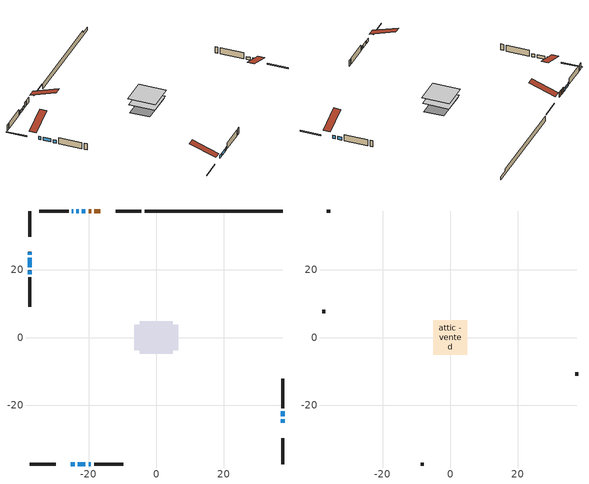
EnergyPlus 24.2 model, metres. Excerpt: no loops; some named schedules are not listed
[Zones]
conditioned space
 floor adiabatic (AdiabaticFloorConstruction): -4.83,-4.83 -4.83,4.83 4.83,4.83 4.83,-4.83 z0.61
 floor foundation (Slab1 construction): -6.48,-3.73 -6.48,3.73 6.48,3.73 6.48,-3.73 z-1.47
 wall outside (RimJoist1 construction): -4.38,37.39 -12.04,37.39 / -37.39,-37.39 -29.74,-37.39 / -37.39,37.39 -37.39,29.74 / 37.39,-37.39 37.39,-29.74 z0.61:0.91
 wall outside (AdiabaticWallConstruction 1): -16.5,37.39 -18.27,37.39 / -19.2,37.39 -20.01,37.39 z0.61:2.64
 wall outside (AdiabaticWallConstruction): -20.93,37.39 -22.02,37.39 / -22.94,37.39 -23.61,37.39 / -25.27,-37.39 -24.13,-37.39 / -37.39,25.27 -37.39,24.51 / -23.2,-37.39 -20.95,-37.39 / -20.02,-37.39 -19.3,-37.39 / -37.39,23.58 -37.39,20.73 / -37.39,19.81 -37.39,18.72 / 37.39,-25.27 37.39,-24.19 / 37.39,-23.26 37.39,-21.83 / -24.53,37.39 -24.94,37.39 z0.61:1.83
 wall outside (Wall1 construction): -25.87,37.39 -34.55,37.39 / -18.37,-37.39 -9.69,-37.39 / -37.39,17.79 -37.39,9.11 / 37.39,-20.91 37.39,-12.23 z0.61:3.05
 wall foundation (FoundationWall1 construction): -3.45,37.39,-1.47 -3.45,37.39,0.61 33.31,37.39,0.61 33.31,37.39,-0.28 37.39,37.39,-0.28 37.39,37.39,-1.47
 window (WindowConstruction): -20.94,37.39 -22.02,37.39 z0.61:1.83
 window (WindowConstruction 8): -22.94,37.39 -23.61,37.39 z0.61:1.83
 window (WindowConstruction 9): -25.27,-37.39 -24.13,-37.39 z0.61:1.83
 window (WindowConstruction 10): -37.39,25.27 -37.39,24.51 z0.61:1.83
 window (WindowConstruction 1): -23.2,-37.39 -20.95,-37.39 z0.61:1.83
 window (WindowConstruction 2): -20.02,-37.39 -19.3,-37.39 z0.61:1.83
 window (WindowConstruction 3): -37.39,23.58 -37.39,20.73 z0.61:1.83
 window (WindowConstruction 4): -37.39,19.8 -37.39,18.72 z0.61:1.83
 window (WindowConstruction 5): 37.39,-25.27 37.39,-24.19 z0.61:1.83
 window (WindowConstruction 6): 37.39,-23.26 37.39,-21.83 z0.61:1.83
 window (WindowConstruction 7): -24.54,37.39 -24.94,37.39 z0.61:1.83
 door (Door): -16.5,37.39 -18.27,37.39 z0.61:2.64
 door (Door 1): -19.2,37.39 -20.01,37.39 z0.61:2.64
 ceiling adiabatic (AdiabaticFloorConstruction): 4.83,-4.83 4.83,4.83 -4.83,4.83 -4.83,-4.83 z0.61
attic - vented
 floor to conditioned space (Floor1 construction Reversed): -5.08,-5.08 -5.08,5.08 5.08,5.08 5.08,-5.08 z3.05
 wall outside (Wall2 construction): -35.48,37.39 -36.46,37.39 / -8.76,-37.39 -7.78,-37.39 / -37.39,8.19 -37.39,7.2 / 37.39,-11.3 37.39,-10.31 z0.61:3.05
 roof outside (Roof1 construction): -15.57,37.39,3.05 -15.57,27.51,6.34 -12.97,27.51,6.34 -12.97,37.39,3.05; -26.2,-37.39,3.05 -26.2,-27.51,6.34 -28.81,-27.51,6.34 -28.81,-37.39,3.05; -37.39,26.2,3.05 -27.51,26.2,6.34 -27.51,28.81,6.34 -37.39,28.81,3.05; 37.39,-26.2,3.05 27.51,-26.2,6.34 27.51,-28.81,6.34 37.39,-28.81,3.05
[Building]
Building 1: Terrain=Suburbs
[Site:Location]
Moose Jaw CS_SK: Latitude {deg}=50.33; Longitude {deg}=-105.54; Time Zone {hr}=-6; Elevation {m}=577; Keep Site Location Information=Yes
[Site:GroundTemperature:Shallow]
-1.16478, -3.46141, -3.64533, -2.55546, 1.81975, 6.17459, 9.95, 12.3416, 12.5448, 10.5996, 6.92049, 2.69924
[Site:WaterMainsTemperature]
Calculation Method=Schedule; Temperature Schedule=mains temperature schedule
[Material] Roughness=Rough; Thermal Absorptance=0.9
Name | Thickness {m} | Conductivity {W/m-K} | Density {kg/m3} | Specific Heat {J/kg-K} | Solar Absorptance | Visible Absorptance
asphalt or fiberglass shingles | 0.00635 | 0.162714 | 1121.4 | 1465.45 | 0.84 | 0.84
ceiling loosefill ins | 0.338667 | 0.0480833 | 16.02 | 1046.75 | 0.7 | 0.7
ceiling stud and cavity | 0.1397 | 0.107649 | 65.682 | 1177.47 | 0.7 | 0.7
concrete 4.0 in. | 0.1016 | 1.803125 | 2242.8 | 837.4 | 0.7 | 0.7
concrete 8.0 in. | 0.2032 | 1.803125 | 2242.8 | 837.4 | 0.7 | 0.7
door material | 0.04445 | 0.188738 | 512.64 | 1214.23 | 0.7 | 0.7
door material 1 | 0.04445 | 0.20624 | 512.64 | 1214.23 | 0.7 | 0.7
floor covering | 0.0127 | 0.0433444 | 54.468 | 1339.84 | 0.6 | 0.6
floor rigid ins; wall rigid ins | 0.512978 | 0.029427 | 32.04 | 1214.23 | 0.7 | 0.7
floor stud and cavity | 0.1397 | 1.75129 | 37.0049 | 1207.88 | 0.7 | 0.7
furniture material conditioned space 1 | 0.1524 | 0.115458 | 640.8 | 1214.23 | 0.6 | 0.6
gypsum board | 0.0127 | 0.160291 | 801 | 837.4 | 0.6 | 0.6
osb sheathing 0.5 in. | 0.0127 | 0.115458 | 512.64 | 1214.23 | 0.7 | 0.7
osb sheathing 0.75 in. | 0.01905 | 0.115458 | 512.64 | 1214.23 | 0.7 | 0.7
rim joist stud and cavity | 0.0508 | 0.271007 | 50.32683 | 1063.81 | 0.6 | 0.6
wall stud and cavity | 0.1397 | 0.114321 | 139.0536 | 1170.24 | 0.7 | 0.7
wall stud and cavity 1 | 0.0889 | 6.1454 | 50.32683 | 1063.81 | 0.6 | 0.6
wall stud and cavity 2 | 0.0889 | 0.380278 | 52.3479 | 1209.89 | 0.7 | 0.7
wall stud and cavity 3 | 0.0889 | 0.391764 | 83.0341 | 1211.67 | 0.7 | 0.7
wood siding | 0.0254 | 0.102417 | 544.68 | 1172.36 | 0 | 0
wood siding 1 | 0.00254 | 0.102417 | 544.68 | 1172.36 | 0 | 0
wood siding 2; wood siding 3; wood siding 4 | 0.0254 | 0.102417 | 544.68 | 1172.36 | 0.7 | 0.7
[WindowMaterial:SimpleGlazingSystem]
Name | U-Factor {W/m2-K} | Solar Heat Gain Coefficient
WindowMaterial | 2.9378 | 0.65
WindowMaterial 1 | 2.89521 | 0.69
WindowMaterial 2 | 1.90724 | 0.57
WindowMaterial 3 | 2.8884 | 0.7
WindowMaterial 4 | 1.89759 | 0.58
WindowMaterial 5 | 2.912814 | 0.67
WindowMaterial 6 | 4.95008 | 0.61
WindowMaterial 7 | 2.75042 | 0.58
WindowMaterial 8 | 2.75269 | 0.59
[Construction]
AdiabaticFloorConstruction: floor stud and cavity, floor rigid ins, osb sheathing 0.75 in., floor covering
AdiabaticWallConstruction: wood siding 3, wall rigid ins, wall stud and cavity 2, gypsum board
AdiabaticWallConstruction 1: wood siding 4, wall rigid ins, wall stud and cavity 2, gypsum board
Door: door material
Door 1: door material 1
Floor1 construction Reversed: gypsum board, ceiling stud and cavity, ceiling loosefill ins
FoundationWall1 construction: concrete 8.0 in.
furniture construction conditioned space 1: furniture material conditioned space 1
PartitionWallConstruction: gypsum board, wall stud and cavity 3, gypsum board
RimJoist1 construction: wood siding 2, rim joist stud and cavity
Roof1 construction: asphalt or fiberglass shingles
Slab1 construction: concrete 4.0 in.
Wall1 construction: wood siding, osb sheathing 0.5 in., wall stud and cavity, gypsum board
Wall2 construction: wood siding 1, wall stud and cavity 1
WindowConstruction; WindowConstruction 4: WindowMaterial
WindowConstruction 1: WindowMaterial 1
WindowConstruction 10; WindowConstruction 9: WindowMaterial 8
WindowConstruction 2: WindowMaterial 2
WindowConstruction 3: WindowMaterial 3
WindowConstruction 5: WindowMaterial 4
WindowConstruction 6: WindowMaterial 5
WindowConstruction 7: WindowMaterial 6
WindowConstruction 8: WindowMaterial 7
[Zone] Multiplier=1; Part of Total Floor Area=Yes
Name | Volume {m3}
attic - vented | 55.1181
conditioned space | 474.9
[Space]
Name | Zone | Volume {m3}
attic - vented 1 | attic - vented | 55.1181
conditioned space 1 | conditioned space | 474.9
[ZoneInfiltration:EffectiveLeakageArea]
infil attic - vented 1: Zone or Space=attic - vented 1; Schedule=Always On Discrete; Effective Air Leakage Area {cm2}=3434.33; Stack Coefficient=0.000398725; Wind Coefficient=1.34914e-05
[ZoneMixing]
whole house fan mix: Zone or Space=attic - vented; Schedule=Always On Continuous; Design Flow Rate Calculation Method=Flow/Zone; Design Flow Rate {m3/s}=0; Source Zone or Space=conditioned space
[SurfaceProperty:ExposedFoundationPerimeter]
Slab1: Exposed Perimeter Calculation Method=TotalExposedPerimeter; Total Exposed Perimeter {m}=40.843
[InternalMass] Zone or ZoneList=conditioned space; Space or SpaceList=conditioned space 1
Name | Construction | Surface Area {m2}
furniture mass conditioned space 1 | furniture construction conditioned space 1 | 75.9641
partition wall mass | PartitionWallConstruction | 189.91
[Lights]
interior lighting: Zone or ZoneList or Space or SpaceList=conditioned space 1; Schedule=interior lighting schedule; Design Level Calculation Method=LightingLevel; Lighting Level {W}=343.2; Return Air Fraction=0; Fraction Radiant=0.6; Fraction Visible=0.2; Fraction Replaceable=1
[People]
occupants: Zone or ZoneList or Space or SpaceList=conditioned space 1; Number of People Schedule=occupants schedule; Number of People Calculation Method=People; Number of People=3; Fraction Radiant=0.314171; Sensible Heat Fraction=0.56303; Activity Level Schedule=occupants activity schedule; Carbon Dioxide Generation Rate {m3/s-W}=0; Enable ASHRAE 55 Comfort Warnings=No; Mean Radiant Temperature Calculation Type=EnclosureAveraged
[ElectricEquipment] Zone or ZoneList or Space or SpaceList=conditioned space 1; Design Level Calculation Method=EquipmentLevel
Name | Schedule | Design Level {W} | Fraction Latent | Fraction Radiant | Fraction Lost
clothes dryer | clothes dryer schedule | 140.772 | 0.015 | 0.081 | 0.85
clothes washer | clothes washer schedule | 32.1985 | 0.03 | 0.162 | 0.7
cooking range | cooking range schedule | 215.147 | 0.08 | 0.432 | 0.2
dishwasher | dishwasher schedule | 66.8632 | 0.3 | 0.18 | 0.4
fridge | fridge schedule | 72.9452 | 0 | 0.6 | 0
mech vent house fan | mech vent house fan schedule | 0 | 0 | 0 | 1
mech vent house fan cfis | mech vent house fan cfis schedule | 0 | 0 | 0 | 0
misc plug loads | misc plug loads schedule | 494.7 | 0.045 | 0.513 | 0.1
whole house fan | Always On Discrete | 0 | 0 | 0 | 1
[OtherEquipment] Zone or ZoneList or Space or SpaceList=conditioned space 1; Design Level Calculation Method=EquipmentLevel
Name | Fuel Type | Schedule | Design Level {W} | Fraction Latent | Fraction Radiant | Fraction Lost
clothes dryer 1 | Electricity | clothes dryer schedule | 0 | 0.015 | 0.081 | 0.85
cooking range 1 | Electricity | cooking range schedule | 0 | 0.08 | 0.432 | 0.2
general water use latent | None | general water use schedule | 62.594 | 1 | 0 | 0
general water use sensible | None | general water use schedule | -61.6891 | 0 | 0.6 | 0
mech vent house fan latent load | None | Always On Discrete | 0 | 1 | 0 | 0
mech vent house fan sensible load | None | Always On Discrete | 0 | 0 | 0 | 0
water heater energy adjustment1 | Electricity | Always On Discrete | 0.01 | 0 | 0 | 1
[ZoneInfiltration:DesignFlowRate] Zone or ZoneList or Space or SpaceList=conditioned space 1; Schedule=Always On Discrete; Design Flow Rate Calculation Method=Flow/Zone; Design Flow Rate {m3/s}=0
infil flow; natural vent flow; whole house fan flow
[AvailabilityManager:Scheduled]
furnace airloop Availability Manager: Schedule=Always On Discrete
[Foundation:Kiva]
Foundation Kiva 1: Initial Indoor Air Temperature {C}=21; Wall Height Above Grade {m}=0.609996; Wall Depth Below Slab {m}=0.2032
[Foundation:Kiva:Settings]
Soil Conductivity {W/m-K}=0.849921; Soil Density {kg/m3}=1842.3; Soil Specific Heat {J/kg-K}=418.7; Ground Solar Absorptivity=0.9; Ground Thermal Absorptivity=0.9; Ground Surface Roughness {m}=0.03; Far-Field Width {m}=40; Deep-Ground Boundary Condition=ZeroFlux; Deep-Ground Depth {m}=40; Minimum Cell Dimension {m}=0.2; Maximum Cell Growth Coefficient=3; Simulation Timestep=Timestep
[Exterior:Lights]
exterior lighting: Schedule=exterior lighting schedule; Design Level {W}=75.6
[EnergyManagementSystem:GlobalVariable]
furnace_airloop_Fan_RTF
infil_program_Qfan
infil_program_Qinf
natural_vent_program_Qnv
natural_vent_program_Qwhf
[EnergyManagementSystem:Sensor]
Name | Output:Variable or Output:Meter Index Key | Output:Variable or Output:Meter
airflow_gain | infil flow | Infiltration Sensible Heat Gain Energy
airflow_gain_1 | natural vent flow | Infiltration Sensible Heat Gain Energy
airflow_gain_2 | whole house fan flow | Infiltration Sensible Heat Gain Energy
airflow_loss | infil flow | Infiltration Sensible Heat Loss Energy
airflow_loss_1 | natural vent flow | Infiltration Sensible Heat Loss Energy
airflow_loss_2 | whole house fan flow | Infiltration Sensible Heat Loss Energy
clg_load_cond |  | Cooling:EnergyTransfer:Zone:CONDITIONED SPACE
clg_sp_s; clg_sp_s_1 | cooling setpoint | Schedule Value
clothes_dryer_exhaust_0_sch_s | clothes dryer exhaust 0 schedule | Schedule Value
cool_season | cooling season schedule | Schedule Value
htg_load_cond |  | Heating:EnergyTransfer:Zone:CONDITIONED SPACE
htg_sp_s; htg_sp_s_1 | heating setpoint | Schedule Value
ig_ee_conv | clothes dryer | Electric Equipment Convective Heating Energy
ig_ee_conv_2 | cooking range | Electric Equipment Convective Heating Energy
ig_ee_conv_4 | fridge | Electric Equipment Convective Heating Energy
ig_ee_conv_5 | misc plug loads | Electric Equipment Convective Heating Energy
ig_ee_conv_6 | whole house fan | Electric Equipment Convective Heating Energy
ig_ee_rad | clothes dryer | Electric Equipment Radiant Heating Energy
ig_ee_rad_2 | cooking range | Electric Equipment Radiant Heating Energy
ig_ee_rad_4 | fridge | Electric Equipment Radiant Heating Energy
ig_ee_rad_5 | misc plug loads | Electric Equipment Radiant Heating Energy
ig_ee_rad_6 | whole house fan | Electric Equipment Radiant Heating Energy
ig_lgt_conv | interior lighting | Lights Convective Heating Energy
ig_lgt_rad | interior lighting | Lights Radiant Heating Energy
ig_lgt_vis | interior lighting | Lights Visible Radiation Heating Energy
ig_oe_conv | clothes dryer 1 | Other Equipment Convective Heating Energy
ig_oe_conv_1 | cooking range 1 | Other Equipment Convective Heating Energy
ig_oe_conv_2 | general water use latent | Other Equipment Convective Heating Energy
ig_oe_conv_3 | general water use sensible | Other Equipment Convective Heating Energy
ig_oe_conv_4 | water heater energy adjustment1 | Other Equipment Convective Heating Energy
ig_oe_rad | clothes dryer 1 | Other Equipment Radiant Heating Energy
ig_oe_rad_1 | cooking range 1 | Other Equipment Radiant Heating Energy
ig_oe_rad_2 | general water use latent | Other Equipment Radiant Heating Energy
ig_oe_rad_3 | general water use sensible | Other Equipment Radiant Heating Energy
ig_oe_rad_4 | water heater energy adjustment1 | Other Equipment Radiant Heating Energy
ig_ppl_conv | occupants | People Convective Heating Energy
ig_ppl_rad | occupants | People Radiant Heating Energy
im_conv | furniture mass conditioned space 1 | Surface Inside Face Convection Heat Gain Energy
im_conv_1 | partition wall mass | Surface Inside Face Convection Heat Gain Energy
im_ig | furniture mass conditioned space 1 | Surface Inside Face Internal Gains Radiation Heat Gain Energy
im_ig_1 | partition wall mass | Surface Inside Face Internal Gains Radiation Heat Gain Energy
im_lgt | furniture mass conditioned space 1 | Surface Inside Face Lights Radiation Heat Gain Energy
im_lgt_1 | partition wall mass | Surface Inside Face Lights Radiation Heat Gain Energy
im_sol | furniture mass conditioned space 1 | Surface Inside Face Solar Radiation Heat Gain Energy
im_sol_1 | partition wall mass | Surface Inside Face Solar Radiation Heat Gain Energy
im_surf | furniture mass conditioned space 1 | Surface Inside Face Net Surface Thermal Radiation Heat Gain Energy
im_surf_1 | partition wall mass | Surface Inside Face Net Surface Thermal Radiation Heat Gain Energy
mv_conv | mech vent house fan | Electric Equipment Convective Heating Energy
mv_conv_1 | mech vent house fan cfis | Electric Equipment Convective Heating Energy
mv_conv_2 | mech vent house fan latent load | Other Equipment Convective Heating Energy
mv_conv_3 | mech vent house fan sensible load | Other Equipment Convective Heating Energy
mv_rad | mech vent house fan | Electric Equipment Radiant Heating Energy
mv_rad_1 | mech vent house fan cfis | Electric Equipment Radiant Heating Energy
mv_rad_2 | mech vent house fan latent load | Other Equipment Radiant Heating Energy
mv_rad_3 | mech vent house fan sensible load | Other Equipment Radiant Heating Energy
natural_vent_s | natural vent schedule | Schedule Value
out_pb_s |  | Site Outdoor Air Barometric Pressure
out_wt_s |  | Site Outdoor Air Humidity Ratio
site_vw_s |  | Site Wind Speed
ss_back_out | Window1 | Surface Window Shortwave from Zone Back Out Window Heat Transfer Rate
ss_back_out_1 | Window10 | Surface Window Shortwave from Zone Back Out Window Heat Transfer Rate
ss_back_out_10 | Window8 | Surface Window Shortwave from Zone Back Out Window Heat Transfer Rate
ss_back_out_2 | Window12 | Surface Window Shortwave from Zone Back Out Window Heat Transfer Rate
ss_back_out_3 | Window15 | Surface Window Shortwave from Zone Back Out Window Heat Transfer Rate
ss_back_out_4 | Window2 | Surface Window Shortwave from Zone Back Out Window Heat Transfer Rate
ss_back_out_5 | Window3 | Surface Window Shortwave from Zone Back Out Window Heat Transfer Rate
ss_back_out_6 | Window4 | Surface Window Shortwave from Zone Back Out Window Heat Transfer Rate
ss_back_out_7 | Window5 | Surface Window Shortwave from Zone Back Out Window Heat Transfer Rate
ss_back_out_8 | Window6 | Surface Window Shortwave from Zone Back Out Window Heat Transfer Rate
ss_back_out_9 | Window7 | Surface Window Shortwave from Zone Back Out Window Heat Transfer Rate
ss_conv | Door1 | Surface Inside Face Convection Heat Gain Energy
ss_conv_1 | Door3 | Surface Inside Face Convection Heat Gain Energy
ss_conv_10 | Window6 | Surface Inside Face Convection Heat Gain Energy
ss_conv_11 | Window7 | Surface Inside Face Convection Heat Gain Energy
ss_conv_12 | Window8 | Surface Inside Face Convection Heat Gain Energy
ss_conv_2 | Window1 | Surface Inside Face Convection Heat Gain Energy
ss_conv_3 | Window10 | Surface Inside Face Convection Heat Gain Energy
ss_conv_4 | Window12 | Surface Inside Face Convection Heat Gain Energy
ss_conv_5 | Window15 | Surface Inside Face Convection Heat Gain Energy
ss_conv_6 | Window2 | Surface Inside Face Convection Heat Gain Energy
ss_conv_7 | Window3 | Surface Inside Face Convection Heat Gain Energy
ss_conv_8 | Window4 | Surface Inside Face Convection Heat Gain Energy
ss_conv_9 | Window5 | Surface Inside Face Convection Heat Gain Energy
ss_ig | Door1 | Surface Inside Face Internal Gains Radiation Heat Gain Energy
ss_ig_1 | Door3 | Surface Inside Face Internal Gains Radiation Heat Gain Energy
ss_ig_10 | Window6 | Surface Inside Face Internal Gains Radiation Heat Gain Energy
ss_ig_11 | Window7 | Surface Inside Face Internal Gains Radiation Heat Gain Energy
ss_ig_12 | Window8 | Surface Inside Face Internal Gains Radiation Heat Gain Energy
ss_ig_2 | Window1 | Surface Inside Face Internal Gains Radiation Heat Gain Energy
ss_ig_3 | Window10 | Surface Inside Face Internal Gains Radiation Heat Gain Energy
ss_ig_4 | Window12 | Surface Inside Face Internal Gains Radiation Heat Gain Energy
ss_ig_5 | Window15 | Surface Inside Face Internal Gains Radiation Heat Gain Energy
ss_ig_6 | Window2 | Surface Inside Face Internal Gains Radiation Heat Gain Energy
ss_ig_7 | Window3 | Surface Inside Face Internal Gains Radiation Heat Gain Energy
ss_ig_8 | Window4 | Surface Inside Face Internal Gains Radiation Heat Gain Energy
ss_ig_9 | Window5 | Surface Inside Face Internal Gains Radiation Heat Gain Energy
ss_lgt | Door1 | Surface Inside Face Lights Radiation Heat Gain Energy
ss_lgt_1 | Door3 | Surface Inside Face Lights Radiation Heat Gain Energy
ss_sol | Door1 | Surface Inside Face Solar Radiation Heat Gain Energy
ss_sol_1 | Door3 | Surface Inside Face Solar Radiation Heat Gain Energy
ss_surf | Door1 | Surface Inside Face Net Surface Thermal Radiation Heat Gain Energy
ss_surf_1 | Door3 | Surface Inside Face Net Surface Thermal Radiation Heat Gain Energy
ss_surf_10 | Window6 | Surface Inside Face Net Surface Thermal Radiation Heat Gain Energy
ss_surf_11 | Window7 | Surface Inside Face Net Surface Thermal Radiation Heat Gain Energy
ss_surf_12 | Window8 | Surface Inside Face Net Surface Thermal Radiation Heat Gain Energy
ss_surf_2 | Window1 | Surface Inside Face Net Surface Thermal Radiation Heat Gain Energy
ss_surf_3 | Window10 | Surface Inside Face Net Surface Thermal Radiation Heat Gain Energy
ss_surf_4 | Window12 | Surface Inside Face Net Surface Thermal Radiation Heat Gain Energy
ss_surf_5 | Window15 | Surface Inside Face Net Surface Thermal Radiation Heat Gain Energy
ss_surf_6 | Window2 | Surface Inside Face Net Surface Thermal Radiation Heat Gain Energy
ss_surf_7 | Window3 | Surface Inside Face Net Surface Thermal Radiation Heat Gain Energy
ss_surf_8 | Window4 | Surface Inside Face Net Surface Thermal Radiation Heat Gain Energy
ss_surf_9 | Window5 | Surface Inside Face Net Surface Thermal Radiation Heat Gain Energy
ss_trans_in | Window1 | Surface Window Transmitted Solar Radiation Rate
ss_trans_in_1 | Window10 | Surface Window Transmitted Solar Radiation Rate
ss_trans_in_10 | Window8 | Surface Window Transmitted Solar Radiation Rate
ss_trans_in_2 | Window12 | Surface Window Transmitted Solar Radiation Rate
ss_trans_in_3 | Window15 | Surface Window Transmitted Solar Radiation Rate
ss_trans_in_4 | Window2 | Surface Window Transmitted Solar Radiation Rate
ss_trans_in_5 | Window3 | Surface Window Transmitted Solar Radiation Rate
ss_trans_in_6 | Window4 | Surface Window Transmitted Solar Radiation Rate
ss_trans_in_7 | Window5 | Surface Window Transmitted Solar Radiation Rate
ss_trans_in_8 | Window6 | Surface Window Transmitted Solar Radiation Rate
ss_trans_in_9 | Window7 | Surface Window Transmitted Solar Radiation Rate
ss_trans_out | Window1 | Surface Inside Face Initial Transmitted Diffuse Transmitted Out Window Solar Radiation Rate
ss_trans_out_1 | Window10 | Surface Inside Face Initial Transmitted Diffuse Transmitted Out Window Solar Radiation Rate
ss_trans_out_10 | Window8 | Surface Inside Face Initial Transmitted Diffuse Transmitted Out Window Solar Radiation Rate
ss_trans_out_2 | Window12 | Surface Inside Face Initial Transmitted Diffuse Transmitted Out Window Solar Radiation Rate
ss_trans_out_3 | Window15 | Surface Inside Face Initial Transmitted Diffuse Transmitted Out Window Solar Radiation Rate
ss_trans_out_4 | Window2 | Surface Inside Face Initial Transmitted Diffuse Transmitted Out Window Solar Radiation Rate
ss_trans_out_5 | Window3 | Surface Inside Face Initial Transmitted Diffuse Transmitted Out Window Solar Radiation Rate
ss_trans_out_6 | Window4 | Surface Inside Face Initial Transmitted Diffuse Transmitted Out Window Solar Radiation Rate
ss_trans_out_7 | Window5 | Surface Inside Face Initial Transmitted Diffuse Transmitted Out Window Solar Radiation Rate
ss_trans_out_8 | Window6 | Surface Inside Face Initial Transmitted Diffuse Transmitted Out Window Solar Radiation Rate
ss_trans_out_9 | Window7 | Surface Inside Face Initial Transmitted Diffuse Transmitted Out Window Solar Radiation Rate
s_conv | Floor1 | Surface Inside Face Convection Heat Gain Energy
s_conv_1 | FoundationWall1 | Surface Inside Face Convection Heat Gain Energy
s_conv_10 | Wall1:180 | Surface Inside Face Convection Heat Gain Energy
s_conv_11 | Wall1:270 | Surface Inside Face Convection Heat Gain Energy
s_conv_12 | Wall1:90 | Surface Inside Face Convection Heat Gain Energy
s_conv_2 | inferred conditioned ceiling | Surface Inside Face Convection Heat Gain Energy
s_conv_3 | inferred conditioned floor | Surface Inside Face Convection Heat Gain Energy
s_conv_4 | RimJoist1:0 | Surface Inside Face Convection Heat Gain Energy
s_conv_5 | RimJoist1:180 | Surface Inside Face Convection Heat Gain Energy
s_conv_6 | RimJoist1:270 | Surface Inside Face Convection Heat Gain Energy
s_conv_7 | RimJoist1:90 | Surface Inside Face Convection Heat Gain Energy
s_conv_8 | Slab1 | Surface Inside Face Convection Heat Gain Energy
s_conv_9 | Wall1:0 | Surface Inside Face Convection Heat Gain Energy
s_ig | Floor1 | Surface Inside Face Internal Gains Radiation Heat Gain Energy
s_ig_1 | FoundationWall1 | Surface Inside Face Internal Gains Radiation Heat Gain Energy
s_ig_10 | Wall1:180 | Surface Inside Face Internal Gains Radiation Heat Gain Energy
s_ig_11 | Wall1:270 | Surface Inside Face Internal Gains Radiation Heat Gain Energy
s_ig_12 | Wall1:90 | Surface Inside Face Internal Gains Radiation Heat Gain Energy
s_ig_2 | inferred conditioned ceiling | Surface Inside Face Internal Gains Radiation Heat Gain Energy
s_ig_3 | inferred conditioned floor | Surface Inside Face Internal Gains Radiation Heat Gain Energy
s_ig_4 | RimJoist1:0 | Surface Inside Face Internal Gains Radiation Heat Gain Energy
s_ig_5 | RimJoist1:180 | Surface Inside Face Internal Gains Radiation Heat Gain Energy
s_ig_6 | RimJoist1:270 | Surface Inside Face Internal Gains Radiation Heat Gain Energy
s_ig_7 | RimJoist1:90 | Surface Inside Face Internal Gains Radiation Heat Gain Energy
s_ig_8 | Slab1 | Surface Inside Face Internal Gains Radiation Heat Gain Energy
s_ig_9 | Wall1:0 | Surface Inside Face Internal Gains Radiation Heat Gain Energy
s_lgt | Floor1 | Surface Inside Face Lights Radiation Heat Gain Energy
s_lgt_1 | FoundationWall1 | Surface Inside Face Lights Radiation Heat Gain Energy
s_lgt_10 | Wall1:180 | Surface Inside Face Lights Radiation Heat Gain Energy
s_lgt_11 | Wall1:270 | Surface Inside Face Lights Radiation Heat Gain Energy
s_lgt_12 | Wall1:90 | Surface Inside Face Lights Radiation Heat Gain Energy
s_lgt_2 | inferred conditioned ceiling | Surface Inside Face Lights Radiation Heat Gain Energy
s_lgt_3 | inferred conditioned floor | Surface Inside Face Lights Radiation Heat Gain Energy
s_lgt_4 | RimJoist1:0 | Surface Inside Face Lights Radiation Heat Gain Energy
s_lgt_5 | RimJoist1:180 | Surface Inside Face Lights Radiation Heat Gain Energy
s_lgt_6 | RimJoist1:270 | Surface Inside Face Lights Radiation Heat Gain Energy
s_lgt_7 | RimJoist1:90 | Surface Inside Face Lights Radiation Heat Gain Energy
s_lgt_8 | Slab1 | Surface Inside Face Lights Radiation Heat Gain Energy
s_lgt_9 | Wall1:0 | Surface Inside Face Lights Radiation Heat Gain Energy
s_sol | Floor1 | Surface Inside Face Solar Radiation Heat Gain Energy
s_sol_1 | FoundationWall1 | Surface Inside Face Solar Radiation Heat Gain Energy
s_sol_10 | Wall1:180 | Surface Inside Face Solar Radiation Heat Gain Energy
s_sol_11 | Wall1:270 | Surface Inside Face Solar Radiation Heat Gain Energy
s_sol_12 | Wall1:90 | Surface Inside Face Solar Radiation Heat Gain Energy
s_sol_2 | inferred conditioned ceiling | Surface Inside Face Solar Radiation Heat Gain Energy
s_sol_3 | inferred conditioned floor | Surface Inside Face Solar Radiation Heat Gain Energy
s_sol_4 | RimJoist1:0 | Surface Inside Face Solar Radiation Heat Gain Energy
s_sol_5 | RimJoist1:180 | Surface Inside Face Solar Radiation Heat Gain Energy
s_sol_6 | RimJoist1:270 | Surface Inside Face Solar Radiation Heat Gain Energy
